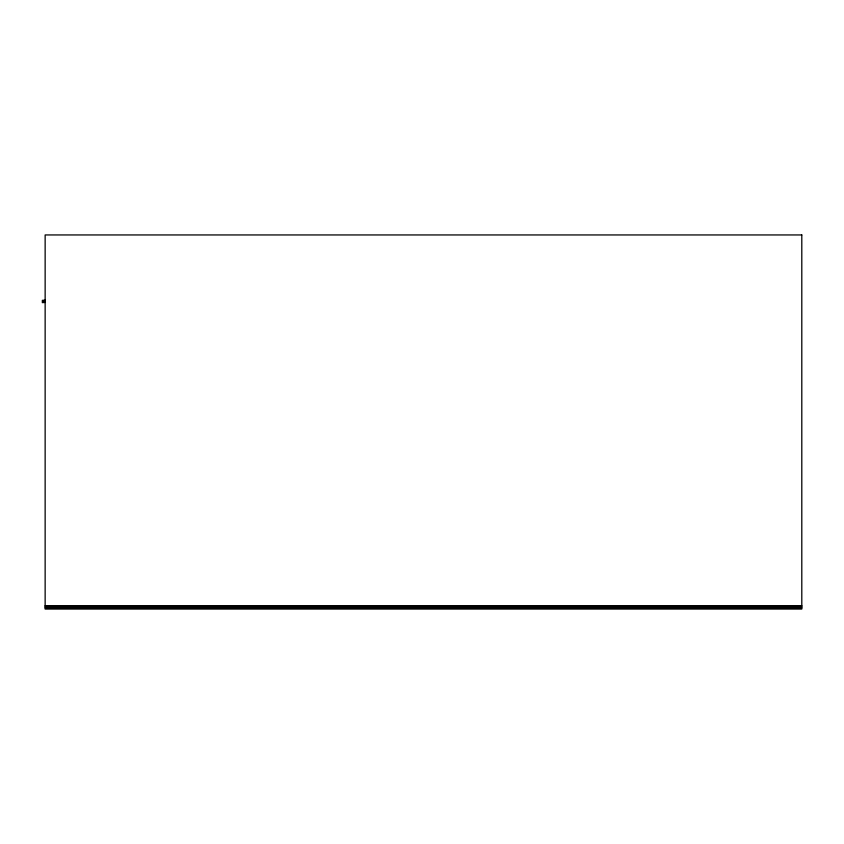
<?xml version="1.0" encoding="UTF-8"?>
<svg xmlns="http://www.w3.org/2000/svg" width="844" height="844" viewBox="0 0 844 844"><rect width="100%" height="100%" fill="white"/><g stroke="black" fill="none" stroke-linecap="round" stroke-linejoin="round"><path stroke-width="1.27" d="M42.2 300.358L45.143 300.169M42.2 301.498L45.143 301.297M42.2 302.637L45.143 302.437M45.143 605.644L801.8 605.644M45.143 606.783L801.8 606.783M45.143 607.912L801.8 607.912M801.8 234.948L45.143 234.948L45.143 609.051L801.8 609.051L801.8 234.948"/></g></svg>
